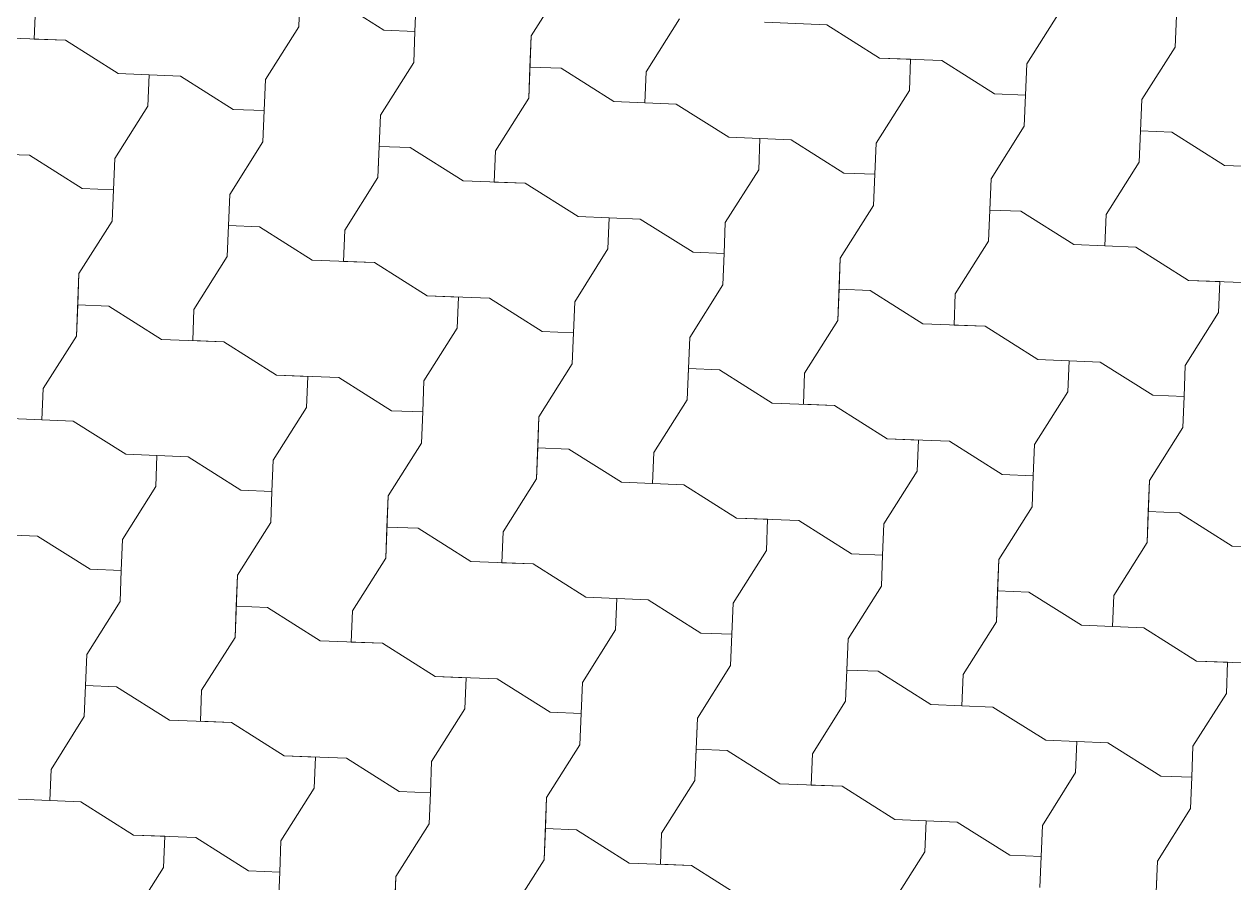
# Model space of a CAD drawing. Header units: metres. Extents: x -111189 to -108577, y -72951 to -72647.
# Drawn here: x -110726.968 to -110725.963, y -72941.686 to -72940.973 of the extents above; entities that cross this region are included whole.
import ezdxf

# ---------------------------------------------------------------- set-up
doc = ezdxf.new("R2010")
doc.units = ezdxf.units.M
doc.header["$MEASUREMENT"] = 0
doc.set_wipeout_variables(frame=1)
doc.linetypes.add('Dot & Dashed', pattern=[0.670278, 0.3175, -0.176389, 0, -0.176389])
doc.linetypes.add('Wipeout_Contour', pattern=[1, 0, -1])
doc.layers.add('Planta Piso -1_1_0', color=7, linetype='Continuous')
doc.layers.add('Planta Piso -1_1_02 - PASSEIOS', color=7, linetype='Continuous')

# ---------------------------------------------------------------- blocks, each defined once
blk = doc.blocks.new('*X139', base_point=(-110755.4355, -72968.689))
at = {"layer": 'Planta Piso -1_1_02 - PASSEIOS', "color": 253, "linetype": 'Continuous', "lineweight": 9, "ltscale": 1000}
for p, q in [((-110726.5467, -72940.9831), (-110726.519, -72940.9393)), ((-110726.5467, -72940.9831), (-110726.519, -72940.9393)), ((-110726.7397, -72940.9755), (-110726.7387, -72940.9496)), ((-110726.7128, -72940.9506), (-110726.669, -72940.9783)), ((-110726.9583, -72940.9599), (-110726.9593, -72940.9857)), ((-110726.9583, -72940.9599), (-110726.9593, -72940.9857)), ((-110726.6421, -72940.9534), (-110726.6432, -72940.9793)), ((-110726.4512, -72941.0128), (-110726.4235, -72940.969)), ((-110726.4512, -72941.0128), (-110726.4235, -72940.969)), ((-110726.135, -72941.0064), (-110726.1074, -72940.9626)), ((-110726.0119, -72940.9923), (-110726.0108, -72940.9664)), ((-110726.0119, -72940.9923), (-110726.0108, -72940.9664)), ((-110726.7673, -72941.0192), (-110726.7397, -72940.9755)), ((-110726.669, -72940.9783), (-110726.6432, -72940.9793)), ((-110726.6442, -72941.0051), (-110726.6432, -72940.9793)), ((-110726.6442, -72941.0051), (-110726.6432, -72940.9793)), ((-110726.3529, -72940.9718), (-110726.3012, -72940.9739)), ((-110726.3012, -72940.9739), (-110726.327, -72940.9728)), ((-110726.3012, -72940.9739), (-110726.2574, -72941.0015)), ((-110726.3012, -72940.9739), (-110726.2574, -72941.0015)), ((-110726.9852, -72940.9847), (-110726.9335, -72940.9867)), ((-110726.9335, -72940.9867), (-110726.9593, -72940.9857)), ((-110726.9335, -72940.9867), (-110726.8897, -72941.0144)), ((-110726.9335, -72940.9867), (-110726.8897, -72941.0144)), ((-110726.5487, -72941.0348), (-110726.5467, -72940.9831)), ((-110726.5467, -72940.9831), (-110726.5477, -72941.009)), ((-110726.0395, -72941.036), (-110726.0119, -72940.9923)), ((-110726.0395, -72941.036), (-110726.0119, -72940.9923)), ((-110726.6718, -72941.0489), (-110726.6442, -72941.0051)), ((-110726.6718, -72941.0489), (-110726.6442, -72941.0051)), ((-110726.5487, -72941.0348), (-110726.5477, -72941.009)), ((-110726.5218, -72941.01), (-110726.5477, -72941.009)), ((-110726.5218, -72941.01), (-110726.4781, -72941.0376)), ((-110726.2574, -72941.0015), (-110726.2315, -72941.0025)), ((-110726.2574, -72941.0015), (-110726.2057, -72941.0036)), ((-110726.2325, -72941.0284), (-110726.2315, -72941.0025)), ((-110726.2057, -72941.0036), (-110726.1619, -72941.0312)), ((-110726.135, -72941.0064), (-110726.136, -72941.0322)), ((-110726.8897, -72941.0144), (-110726.8638, -72941.0154)), ((-110726.8897, -72941.0144), (-110726.838, -72941.0164)), ((-110726.8649, -72941.0413), (-110726.8638, -72941.0154)), ((-110726.838, -72941.0164), (-110726.7942, -72941.0441)), ((-110726.7673, -72941.0192), (-110726.7684, -72941.0451)), ((-110726.4512, -72941.0128), (-110726.4522, -72941.0387)), ((-110726.4512, -72941.0128), (-110726.4522, -72941.0387)), ((-110726.2602, -72941.0722), (-110726.2325, -72941.0284)), ((-110726.5763, -72941.0786), (-110726.5487, -72941.0348)), ((-110726.5763, -72941.0786), (-110726.5487, -72941.0348)), ((-110726.4781, -72941.0376), (-110726.4263, -72941.0397)), ((-110726.4263, -72941.0397), (-110726.4522, -72941.0387)), ((-110726.4263, -72941.0397), (-110726.3826, -72941.0673)), ((-110726.4263, -72941.0397), (-110726.3826, -72941.0673)), ((-110726.1619, -72941.0312), (-110726.136, -72941.0322)), ((-110726.1371, -72941.0581), (-110726.136, -72941.0322)), ((-110726.1371, -72941.0581), (-110726.136, -72941.0322)), ((-110726.0416, -72941.0878), (-110726.0395, -72941.036)), ((-110726.0395, -72941.036), (-110726.0405, -72941.0619)), ((-110726.8925, -72941.085), (-110726.8649, -72941.0413)), ((-110726.7942, -72941.0441), (-110726.7684, -72941.0451)), ((-110726.7694, -72941.071), (-110726.7684, -72941.0451)), ((-110726.7694, -72941.071), (-110726.7684, -72941.0451)), ((-110726.6739, -72941.1006), (-110726.6718, -72941.0489)), ((-110726.6718, -72941.0489), (-110726.6729, -72941.0748)), ((-110726.1647, -72941.1018), (-110726.1371, -72941.0581)), ((-110726.1647, -72941.1018), (-110726.1371, -72941.0581)), ((-110726.797, -72941.1147), (-110726.7694, -72941.071)), ((-110726.797, -72941.1147), (-110726.7694, -72941.071)), ((-110726.3826, -72941.0673), (-110726.3567, -72941.0683)), ((-110726.3826, -72941.0673), (-110726.3308, -72941.0694)), ((-110726.3577, -72941.0942), (-110726.3567, -72941.0683)), ((-110726.3308, -72941.0694), (-110726.2871, -72941.097)), ((-110726.0416, -72941.0878), (-110726.0405, -72941.0619)), ((-110726.0147, -72941.0629), (-110726.0405, -72941.0619)), ((-110726.0147, -72941.0629), (-110725.9709, -72941.0906)), ((-110727.0149, -72941.0802), (-110726.9632, -72941.0822)), ((-110726.6739, -72941.1006), (-110726.6729, -72941.0748)), ((-110726.647, -72941.0758), (-110726.6729, -72941.0748)), ((-110726.647, -72941.0758), (-110726.6032, -72941.1034)), ((-110726.5763, -72941.0786), (-110726.5774, -72941.1045)), ((-110726.5763, -72941.0786), (-110726.5774, -72941.1045)), ((-110726.2602, -72941.0722), (-110726.2612, -72941.098)), ((-110726.9632, -72941.0822), (-110726.9194, -72941.1099)), ((-110726.8925, -72941.085), (-110726.8935, -72941.1109)), ((-110726.0692, -72941.1315), (-110726.0416, -72941.0878)), ((-110726.0692, -72941.1315), (-110726.0416, -72941.0878)), ((-110725.9709, -72941.0906), (-110725.9192, -72941.0926)), ((-110726.7015, -72941.1444), (-110726.6739, -72941.1006)), ((-110726.7015, -72941.1444), (-110726.6739, -72941.1006)), ((-110726.3854, -72941.138), (-110726.3577, -72941.0942)), ((-110726.2871, -72941.097), (-110726.2612, -72941.098)), ((-110726.2622, -72941.1239), (-110726.2612, -72941.098)), ((-110726.2622, -72941.1239), (-110726.2612, -72941.098)), ((-110726.9194, -72941.1099), (-110726.8935, -72941.1109)), ((-110726.8946, -72941.1368), (-110726.8935, -72941.1109)), ((-110726.8946, -72941.1368), (-110726.8935, -72941.1109)), ((-110726.6032, -72941.1034), (-110726.5515, -72941.1055)), ((-110726.5515, -72941.1055), (-110726.5774, -72941.1045)), ((-110726.5515, -72941.1055), (-110726.5077, -72941.1331)), ((-110726.5515, -72941.1055), (-110726.5077, -72941.1331)), ((-110726.1667, -72941.1536), (-110726.1647, -72941.1018)), ((-110726.1647, -72941.1018), (-110726.1657, -72941.1277)), ((-110726.7991, -72941.1664), (-110726.797, -72941.1147)), ((-110726.797, -72941.1147), (-110726.798, -72941.1406)), ((-110726.2899, -72941.1677), (-110726.2622, -72941.1239)), ((-110726.2899, -72941.1677), (-110726.2622, -72941.1239)), ((-110726.1667, -72941.1536), (-110726.1657, -72941.1277)), ((-110726.1399, -72941.1287), (-110726.1657, -72941.1277)), ((-110726.1399, -72941.1287), (-110726.0961, -72941.1564)), ((-110726.0692, -72941.1315), (-110726.0702, -72941.1574)), ((-110726.0692, -72941.1315), (-110726.0702, -72941.1574)), ((-110726.9222, -72941.1805), (-110726.8946, -72941.1368)), ((-110726.9222, -72941.1805), (-110726.8946, -72941.1368)), ((-110726.7991, -72941.1664), (-110726.798, -72941.1406)), ((-110726.7722, -72941.1416), (-110726.798, -72941.1406)), ((-110726.7722, -72941.1416), (-110726.7284, -72941.1692)), ((-110726.5077, -72941.1331), (-110726.4819, -72941.1341)), ((-110726.5077, -72941.1331), (-110726.456, -72941.1352)), ((-110726.4829, -72941.16), (-110726.4819, -72941.1341)), ((-110726.456, -72941.1352), (-110726.4122, -72941.1628)), ((-110726.3854, -72941.138), (-110726.3864, -72941.1638)), ((-110726.7015, -72941.1444), (-110726.7025, -72941.1703)), ((-110726.7015, -72941.1444), (-110726.7025, -72941.1703)), ((-110726.5105, -72941.2038), (-110726.4829, -72941.16)), ((-110726.1944, -72941.1973), (-110726.1667, -72941.1536)), ((-110726.1944, -72941.1973), (-110726.1667, -72941.1536)), ((-110726.0961, -72941.1564), (-110726.0444, -72941.1584)), ((-110726.0444, -72941.1584), (-110726.0702, -72941.1574)), ((-110726.0444, -72941.1584), (-110726.0006, -72941.1861)), ((-110726.0444, -72941.1584), (-110726.0006, -72941.1861)), ((-110726.8267, -72941.2102), (-110726.7991, -72941.1664)), ((-110726.8267, -72941.2102), (-110726.7991, -72941.1664)), ((-110726.7284, -72941.1692), (-110726.6767, -72941.1713)), ((-110726.6767, -72941.1713), (-110726.7025, -72941.1703)), ((-110726.6767, -72941.1713), (-110726.6329, -72941.1989)), ((-110726.6767, -72941.1713), (-110726.6329, -72941.1989)), ((-110726.4122, -72941.1628), (-110726.3864, -72941.1638)), ((-110726.3874, -72941.1897), (-110726.3864, -72941.1638)), ((-110726.3874, -72941.1897), (-110726.3864, -72941.1638)), ((-110726.2919, -72941.2194), (-110726.2899, -72941.1677)), ((-110726.2899, -72941.1677), (-110726.2909, -72941.1935)), ((-110726.9242, -72941.2323), (-110726.9222, -72941.1805)), ((-110726.9222, -72941.1805), (-110726.9232, -72941.2064)), ((-110726.415, -72941.2335), (-110726.3874, -72941.1897)), ((-110726.415, -72941.2335), (-110726.3874, -72941.1897)), ((-110726.0006, -72941.1861), (-110725.9747, -72941.1871)), ((-110726.0006, -72941.1861), (-110725.9489, -72941.1881)), ((-110725.9758, -72941.2129), (-110725.9747, -72941.1871)), ((-110726.6329, -72941.1989), (-110726.6071, -72941.2)), ((-110726.6329, -72941.1989), (-110726.5812, -72941.201)), ((-110726.6081, -72941.2258), (-110726.6071, -72941.2)), ((-110726.5812, -72941.201), (-110726.5374, -72941.2286)), ((-110726.2919, -72941.2194), (-110726.2909, -72941.1935)), ((-110726.265, -72941.1945), (-110726.2909, -72941.1935)), ((-110726.265, -72941.1945), (-110726.2213, -72941.2222)), ((-110726.1944, -72941.1973), (-110726.1954, -72941.2232)), ((-110726.1944, -72941.1973), (-110726.1954, -72941.2232)), ((-110726.9242, -72941.2323), (-110726.9232, -72941.2064)), ((-110726.8974, -72941.2074), (-110726.9232, -72941.2064)), ((-110726.8974, -72941.2074), (-110726.8536, -72941.2351)), ((-110726.8267, -72941.2102), (-110726.8277, -72941.2361)), ((-110726.8267, -72941.2102), (-110726.8277, -72941.2361)), ((-110726.5105, -72941.2038), (-110726.5116, -72941.2296)), ((-110726.3196, -72941.2631), (-110726.2919, -72941.2194)), ((-110726.3196, -72941.2631), (-110726.2919, -72941.2194)), ((-110726.0034, -72941.2567), (-110725.9758, -72941.2129)), ((-110726.6357, -72941.2696), (-110726.6081, -72941.2258)), ((-110726.5374, -72941.2286), (-110726.5116, -72941.2296)), ((-110726.5126, -72941.2555), (-110726.5116, -72941.2296)), ((-110726.5126, -72941.2555), (-110726.5116, -72941.2296)), ((-110726.2213, -72941.2222), (-110726.1695, -72941.2242)), ((-110726.1695, -72941.2242), (-110726.1954, -72941.2232)), ((-110726.1695, -72941.2242), (-110726.1258, -72941.2519)), ((-110726.1695, -72941.2242), (-110726.1258, -72941.2519)), ((-110726.9519, -72941.276), (-110726.9242, -72941.2323)), ((-110726.9519, -72941.276), (-110726.9242, -72941.2323)), ((-110726.8536, -72941.2351), (-110726.8019, -72941.2371)), ((-110726.8019, -72941.2371), (-110726.8277, -72941.2361)), ((-110726.8019, -72941.2371), (-110726.7581, -72941.2647)), ((-110726.8019, -72941.2371), (-110726.7581, -72941.2647)), ((-110726.4171, -72941.2852), (-110726.415, -72941.2335)), ((-110726.415, -72941.2335), (-110726.4161, -72941.2593)), ((-110726.1258, -72941.2519), (-110726.0999, -72941.2529)), ((-110726.1258, -72941.2519), (-110726.074, -72941.2539)), ((-110726.5402, -72941.2993), (-110726.5126, -72941.2555)), ((-110726.5402, -72941.2993), (-110726.5126, -72941.2555)), ((-110726.4171, -72941.2852), (-110726.4161, -72941.2593)), ((-110726.3902, -72941.2603), (-110726.4161, -72941.2593)), ((-110726.3902, -72941.2603), (-110726.3464, -72941.288)), ((-110726.1009, -72941.2787), (-110726.0999, -72941.2529)), ((-110726.074, -72941.2539), (-110726.0303, -72941.2815)), ((-110726.0034, -72941.2567), (-110726.0044, -72941.2826)), ((-110726.7581, -72941.2647), (-110726.7322, -72941.2658)), ((-110726.7581, -72941.2647), (-110726.7064, -72941.2668)), ((-110726.7333, -72941.2916), (-110726.7322, -72941.2658)), ((-110726.7064, -72941.2668), (-110726.6626, -72941.2944)), ((-110726.6357, -72941.2696), (-110726.6367, -72941.2954)), ((-110726.3196, -72941.2631), (-110726.3206, -72941.289)), ((-110726.3196, -72941.2631), (-110726.3206, -72941.289)), ((-110726.9519, -72941.276), (-110726.9529, -72941.3019)), ((-110726.9519, -72941.276), (-110726.9529, -72941.3019)), ((-110726.1286, -72941.3225), (-110726.1009, -72941.2787)), ((-110726.0303, -72941.2815), (-110726.0044, -72941.2826)), ((-110726.7609, -72941.3354), (-110726.7333, -72941.2916)), ((-110726.4447, -72941.329), (-110726.4171, -72941.2852)), ((-110726.4447, -72941.329), (-110726.4171, -72941.2852)), ((-110726.3464, -72941.288), (-110726.2947, -72941.29)), ((-110726.2947, -72941.29), (-110726.3206, -72941.289)), ((-110726.2947, -72941.29), (-110726.2509, -72941.3177)), ((-110726.2947, -72941.29), (-110726.2509, -72941.3177)), ((-110726.0054, -72941.3084), (-110726.0044, -72941.2826)), ((-110726.0054, -72941.3084), (-110726.0044, -72941.2826)), ((-110726.9788, -72941.3009), (-110726.927, -72941.3029)), ((-110726.927, -72941.3029), (-110726.9529, -72941.3019)), ((-110726.6626, -72941.2944), (-110726.6367, -72941.2954)), ((-110726.6378, -72941.3213), (-110726.6367, -72941.2954)), ((-110726.6378, -72941.3213), (-110726.6367, -72941.2954)), ((-110726.5423, -72941.351), (-110726.5402, -72941.2993)), ((-110726.5402, -72941.2993), (-110726.5412, -72941.3251)), ((-110726.927, -72941.3029), (-110726.8833, -72941.3305)), ((-110726.927, -72941.3029), (-110726.8833, -72941.3305)), ((-110726.0331, -72941.3522), (-110726.0054, -72941.3084)), ((-110726.0331, -72941.3522), (-110726.0054, -72941.3084)), ((-110726.6654, -72941.3651), (-110726.6378, -72941.3213)), ((-110726.6654, -72941.3651), (-110726.6378, -72941.3213)), ((-110726.2509, -72941.3177), (-110726.2251, -72941.3187)), ((-110726.2509, -72941.3177), (-110726.1992, -72941.3197)), ((-110726.2261, -72941.3446), (-110726.2251, -72941.3187)), ((-110726.1992, -72941.3197), (-110726.1555, -72941.3474)), ((-110726.8833, -72941.3305), (-110726.8574, -72941.3316)), ((-110726.8833, -72941.3305), (-110726.8315, -72941.3326)), ((-110726.8584, -72941.3574), (-110726.8574, -72941.3316)), ((-110726.5423, -72941.351), (-110726.5412, -72941.3251)), ((-110726.5154, -72941.3262), (-110726.5412, -72941.3251)), ((-110726.5154, -72941.3262), (-110726.4716, -72941.3538)), ((-110726.4447, -72941.329), (-110726.4458, -72941.3548)), ((-110726.4447, -72941.329), (-110726.4458, -72941.3548)), ((-110726.1286, -72941.3225), (-110726.1296, -72941.3484)), ((-110726.8315, -72941.3326), (-110726.7878, -72941.3602)), ((-110726.7609, -72941.3354), (-110726.7619, -72941.3613)), ((-110726.5699, -72941.3948), (-110726.5423, -72941.351)), ((-110726.5699, -72941.3948), (-110726.5423, -72941.351)), ((-110726.2537, -72941.3883), (-110726.2261, -72941.3446)), ((-110726.1555, -72941.3474), (-110726.1296, -72941.3484)), ((-110726.1306, -72941.3742), (-110726.1296, -72941.3484)), ((-110726.1306, -72941.3742), (-110726.1296, -72941.3484)), ((-110726.0351, -72941.4039), (-110726.0331, -72941.3522)), ((-110726.0331, -72941.3522), (-110726.0341, -72941.3781)), ((-110726.8861, -72941.4012), (-110726.8584, -72941.3574)), ((-110726.7878, -72941.3602), (-110726.7619, -72941.3613)), ((-110726.7629, -72941.3871), (-110726.7619, -72941.3613)), ((-110726.7629, -72941.3871), (-110726.7619, -72941.3613)), ((-110726.4716, -72941.3538), (-110726.4199, -72941.3558)), ((-110726.4199, -72941.3558), (-110726.4458, -72941.3548)), ((-110726.4199, -72941.3558), (-110726.3761, -72941.3835)), ((-110726.4199, -72941.3558), (-110726.3761, -72941.3835)), ((-110726.6674, -72941.4168), (-110726.6654, -72941.3651)), ((-110726.6654, -72941.3651), (-110726.6664, -72941.3909)), ((-110726.1583, -72941.418), (-110726.1306, -72941.3742)), ((-110726.1583, -72941.418), (-110726.1306, -72941.3742)), ((-110726.0351, -72941.4039), (-110726.0341, -72941.3781)), ((-110726.0082, -72941.3791), (-110726.0341, -72941.3781)), ((-110726.0082, -72941.3791), (-110725.9645, -72941.4067)), ((-110726.7906, -72941.4309), (-110726.7629, -72941.3871)), ((-110726.7906, -72941.4309), (-110726.7629, -72941.3871)), ((-110726.6674, -72941.4168), (-110726.6664, -72941.3909)), ((-110726.6406, -72941.392), (-110726.6664, -72941.3909)), ((-110726.6406, -72941.392), (-110726.5968, -72941.4196)), ((-110726.3761, -72941.3835), (-110726.3503, -72941.3845)), ((-110726.3761, -72941.3835), (-110726.3244, -72941.3855)), ((-110726.3513, -72941.4104), (-110726.3503, -72941.3845)), ((-110726.3244, -72941.3855), (-110726.2806, -72941.4132)), ((-110726.2537, -72941.3883), (-110726.2548, -72941.4142)), ((-110727.0084, -72941.3964), (-110726.9567, -72941.3984)), ((-110726.9567, -72941.3984), (-110726.913, -72941.426)), ((-110726.8861, -72941.4012), (-110726.8871, -72941.4271)), ((-110726.5699, -72941.3948), (-110726.5709, -72941.4206)), ((-110726.5699, -72941.3948), (-110726.5709, -72941.4206)), ((-110726.3789, -72941.4541), (-110726.3513, -72941.4104)), ((-110726.0628, -72941.4477), (-110726.0351, -72941.4039)), ((-110726.0628, -72941.4477), (-110726.0351, -72941.4039)), ((-110725.9645, -72941.4067), (-110725.9127, -72941.4088)), ((-110726.6951, -72941.4606), (-110726.6674, -72941.4168)), ((-110726.6951, -72941.4606), (-110726.6674, -72941.4168)), ((-110726.5968, -72941.4196), (-110726.5451, -72941.4216)), ((-110726.5451, -72941.4216), (-110726.5709, -72941.4206)), ((-110726.5451, -72941.4216), (-110726.5013, -72941.4493)), ((-110726.5451, -72941.4216), (-110726.5013, -72941.4493)), ((-110726.2806, -72941.4132), (-110726.2548, -72941.4142)), ((-110726.2558, -72941.44), (-110726.2548, -72941.4142)), ((-110726.2558, -72941.44), (-110726.2548, -72941.4142)), ((-110726.1603, -72941.4697), (-110726.1583, -72941.418)), ((-110726.1583, -72941.418), (-110726.1593, -72941.4439)), ((-110726.913, -72941.426), (-110726.8871, -72941.4271)), ((-110726.8881, -72941.4529), (-110726.8871, -72941.4271)), ((-110726.8881, -72941.4529), (-110726.8871, -72941.4271)), ((-110726.7926, -72941.4826), (-110726.7906, -72941.4309)), ((-110726.7906, -72941.4309), (-110726.7916, -72941.4567)), ((-110726.2834, -72941.4838), (-110726.2558, -72941.44)), ((-110726.2834, -72941.4838), (-110726.2558, -72941.44)), ((-110726.9158, -72941.4967), (-110726.8881, -72941.4529)), ((-110726.9158, -72941.4967), (-110726.8881, -72941.4529)), ((-110726.5013, -72941.4493), (-110726.4754, -72941.4503)), ((-110726.5013, -72941.4493), (-110726.4496, -72941.4513)), ((-110726.4765, -72941.4762), (-110726.4754, -72941.4503)), ((-110726.4496, -72941.4513), (-110726.4058, -72941.479)), ((-110726.1603, -72941.4697), (-110726.1593, -72941.4439)), ((-110726.1334, -72941.4449), (-110726.1593, -72941.4439)), ((-110726.1334, -72941.4449), (-110726.0896, -72941.4725)), ((-110726.0628, -72941.4477), (-110726.0638, -72941.4736)), ((-110726.0628, -72941.4477), (-110726.0638, -72941.4736)), ((-110726.7926, -72941.4826), (-110726.7916, -72941.4567)), ((-110726.7657, -72941.4578), (-110726.7916, -72941.4567)), ((-110726.7657, -72941.4578), (-110726.722, -72941.4854)), ((-110726.6951, -72941.4606), (-110726.6961, -72941.4864)), ((-110726.6951, -72941.4606), (-110726.6961, -72941.4864)), ((-110726.3789, -72941.4541), (-110726.3799, -72941.48)), ((-110726.1879, -72941.5135), (-110726.1603, -72941.4697)), ((-110726.1879, -72941.5135), (-110726.1603, -72941.4697)), ((-110726.0896, -72941.4725), (-110726.0379, -72941.4746)), ((-110726.8203, -72941.5264), (-110726.7926, -72941.4826)), ((-110726.8203, -72941.5264), (-110726.7926, -72941.4826)), ((-110726.5041, -72941.5199), (-110726.4765, -72941.4762)), ((-110726.4058, -72941.479), (-110726.3799, -72941.48)), ((-110726.381, -72941.5059), (-110726.3799, -72941.48)), ((-110726.381, -72941.5059), (-110726.3799, -72941.48)), ((-110726.0379, -72941.4746), (-110726.0638, -72941.4736)), ((-110726.0379, -72941.4746), (-110725.9942, -72941.5022)), ((-110726.0379, -72941.4746), (-110725.9942, -72941.5022)), ((-110726.722, -72941.4854), (-110726.6702, -72941.4875)), ((-110726.6702, -72941.4875), (-110726.6961, -72941.4864)), ((-110726.6702, -72941.4875), (-110726.6265, -72941.5151)), ((-110726.6702, -72941.4875), (-110726.6265, -72941.5151)), ((-110726.2855, -72941.5355), (-110726.2834, -72941.4838)), ((-110726.2834, -72941.4838), (-110726.2845, -72941.5097)), ((-110726.9178, -72941.5484), (-110726.9158, -72941.4967)), ((-110726.9158, -72941.4967), (-110726.9168, -72941.5226)), ((-110725.9942, -72941.5022), (-110725.9683, -72941.5032)), ((-110725.9942, -72941.5022), (-110725.9424, -72941.5043)), ((-110725.9693, -72941.5291), (-110725.9683, -72941.5032)), ((-110726.4086, -72941.5496), (-110726.381, -72941.5059)), ((-110726.4086, -72941.5496), (-110726.381, -72941.5059)), ((-110726.2855, -72941.5355), (-110726.2845, -72941.5097)), ((-110726.2586, -72941.5107), (-110726.2845, -72941.5097)), ((-110726.2586, -72941.5107), (-110726.2148, -72941.5383)), ((-110726.9178, -72941.5484), (-110726.9168, -72941.5226)), ((-110726.8909, -72941.5236), (-110726.9168, -72941.5226)), ((-110726.6265, -72941.5151), (-110726.6006, -72941.5161)), ((-110726.6265, -72941.5151), (-110726.5748, -72941.5171)), ((-110726.6016, -72941.542), (-110726.6006, -72941.5161)), ((-110726.5748, -72941.5171), (-110726.531, -72941.5448)), ((-110726.5041, -72941.5199), (-110726.5051, -72941.5458)), ((-110726.1879, -72941.5135), (-110726.189, -72941.5394)), ((-110726.1879, -72941.5135), (-110726.189, -72941.5394)), ((-110726.8909, -72941.5236), (-110726.8471, -72941.5512)), ((-110726.8203, -72941.5264), (-110726.8213, -72941.5522)), ((-110726.8203, -72941.5264), (-110726.8213, -72941.5522)), ((-110725.997, -72941.5729), (-110725.9693, -72941.5291)), ((-110726.6293, -72941.5857), (-110726.6016, -72941.542)), ((-110726.3131, -72941.5793), (-110726.2855, -72941.5355)), ((-110726.3131, -72941.5793), (-110726.2855, -72941.5355)), ((-110726.2148, -72941.5383), (-110726.1631, -72941.5404)), ((-110726.1631, -72941.5404), (-110726.189, -72941.5394)), ((-110726.1631, -72941.5404), (-110726.1193, -72941.568)), ((-110726.1631, -72941.5404), (-110726.1193, -72941.568)), ((-110726.9454, -72941.5922), (-110726.9178, -72941.5484)), ((-110726.9454, -72941.5922), (-110726.9178, -72941.5484)), ((-110726.8471, -72941.5512), (-110726.7954, -72941.5533)), ((-110726.7954, -72941.5533), (-110726.8213, -72941.5522)), ((-110726.7954, -72941.5533), (-110726.7517, -72941.5809)), ((-110726.7954, -72941.5533), (-110726.7517, -72941.5809)), ((-110726.531, -72941.5448), (-110726.5051, -72941.5458)), ((-110726.5061, -72941.5717), (-110726.5051, -72941.5458)), ((-110726.5061, -72941.5717), (-110726.5051, -72941.5458)), ((-110726.4107, -72941.6013), (-110726.4086, -72941.5496)), ((-110726.4086, -72941.5496), (-110726.4096, -72941.5755)), ((-110726.5338, -72941.6154), (-110726.5061, -72941.5717)), ((-110726.5338, -72941.6154), (-110726.5061, -72941.5717)), ((-110726.1193, -72941.568), (-110726.0935, -72941.569)), ((-110726.1193, -72941.568), (-110726.0676, -72941.5701)), ((-110726.0945, -72941.5949), (-110726.0935, -72941.569)), ((-110726.0676, -72941.5701), (-110726.0238, -72941.5977)), ((-110725.997, -72941.5729), (-110725.998, -72941.5987)), ((-110726.7517, -72941.5809), (-110726.7258, -72941.5819)), ((-110726.7517, -72941.5809), (-110726.6999, -72941.5829)), ((-110726.7268, -72941.6078), (-110726.7258, -72941.5819)), ((-110726.6999, -72941.5829), (-110726.6562, -72941.6106)), ((-110726.4107, -72941.6013), (-110726.4096, -72941.5755)), ((-110726.3838, -72941.5765), (-110726.4096, -72941.5755)), ((-110726.3838, -72941.5765), (-110726.34, -72941.6041)), ((-110726.3131, -72941.5793), (-110726.3141, -72941.6052)), ((-110726.3131, -72941.5793), (-110726.3141, -72941.6052)), ((-110726.9454, -72941.5922), (-110726.9465, -72941.618)), ((-110726.9454, -72941.5922), (-110726.9465, -72941.618)), ((-110726.6293, -72941.5857), (-110726.6303, -72941.6116)), ((-110726.4383, -72941.6451), (-110726.4107, -72941.6013)), ((-110726.4383, -72941.6451), (-110726.4107, -72941.6013)), ((-110726.1221, -72941.6387), (-110726.0945, -72941.5949)), ((-110726.0238, -72941.5977), (-110725.998, -72941.5987)), ((-110725.999, -72941.6246), (-110725.998, -72941.5987)), ((-110725.999, -72941.6246), (-110725.998, -72941.5987)), ((-110726.7545, -72941.6516), (-110726.7268, -72941.6078)), ((-110726.6562, -72941.6106), (-110726.6303, -72941.6116)), ((-110726.6313, -72941.6375), (-110726.6303, -72941.6116)), ((-110726.6313, -72941.6375), (-110726.6303, -72941.6116)), ((-110726.34, -72941.6041), (-110726.2883, -72941.6062)), ((-110726.2883, -72941.6062), (-110726.3141, -72941.6052)), ((-110726.2883, -72941.6062), (-110726.2445, -72941.6338)), ((-110726.2883, -72941.6062), (-110726.2445, -72941.6338)), ((-110726.9723, -72941.617), (-110726.9206, -72941.6191)), ((-110726.9206, -72941.6191), (-110726.9465, -72941.618)), ((-110726.9206, -72941.6191), (-110726.8768, -72941.6467)), ((-110726.9206, -72941.6191), (-110726.8768, -72941.6467)), ((-110726.5358, -72941.6672), (-110726.5338, -72941.6154)), ((-110726.5338, -72941.6154), (-110726.5348, -72941.6413)), ((-110726.2445, -72941.6338), (-110726.2186, -72941.6349)), ((-110726.2445, -72941.6338), (-110726.1928, -72941.6359)), ((-110726.0266, -72941.6684), (-110725.999, -72941.6246)), ((-110726.0266, -72941.6684), (-110725.999, -72941.6246)), ((-110726.659, -72941.6812), (-110726.6313, -72941.6375)), ((-110726.659, -72941.6812), (-110726.6313, -72941.6375)), ((-110726.5358, -72941.6672), (-110726.5348, -72941.6413)), ((-110726.5089, -72941.6423), (-110726.5348, -72941.6413)), ((-110726.5089, -72941.6423), (-110726.4652, -72941.67)), ((-110726.2197, -72941.6607), (-110726.2186, -72941.6349)), ((-110726.1928, -72941.6359), (-110726.149, -72941.6635)), ((-110726.1221, -72941.6387), (-110726.1232, -72941.6645)), ((-110726.8768, -72941.6467), (-110726.851, -72941.6477)), ((-110726.8768, -72941.6467), (-110726.8251, -72941.6488)), ((-110726.852, -72941.6736), (-110726.851, -72941.6477)), ((-110726.8251, -72941.6488), (-110726.7813, -72941.6764)), ((-110726.7545, -72941.6516), (-110726.7555, -72941.6774)), ((-110726.4383, -72941.6451), (-110726.4393, -72941.671)), ((-110726.4383, -72941.6451), (-110726.4393, -72941.671)), ((-110726.2473, -72941.7045), (-110726.2197, -72941.6607)), ((-110726.149, -72941.6635), (-110726.1232, -72941.6645)), ((-110726.8796, -72941.7174), (-110726.852, -72941.6736)), ((-110726.5635, -72941.7109), (-110726.5358, -72941.6672)), ((-110726.5635, -72941.7109), (-110726.5358, -72941.6672)), ((-110726.4652, -72941.67), (-110726.4135, -72941.672)), ((-110726.4135, -72941.672), (-110726.4393, -72941.671)), ((-110726.4135, -72941.672), (-110726.3697, -72941.6996)), ((-110726.4135, -72941.672), (-110726.3697, -72941.6996)), ((-110726.1242, -72941.6904), (-110726.1232, -72941.6645)), ((-110726.1242, -72941.6904), (-110726.1232, -72941.6645)), ((-110726.0282, -72941.707), (-110726.0266, -72941.6684)), ((-110726.0266, -72941.6684), (-110726.0277, -72941.6942)), ((-110726.7813, -72941.6764), (-110726.7555, -72941.6774)), ((-110726.7565, -72941.7033), (-110726.7555, -72941.6774)), ((-110726.7565, -72941.7033), (-110726.7555, -72941.6774)), ((-110726.661, -72941.733), (-110726.659, -72941.6812)), ((-110726.659, -72941.6812), (-110726.66, -72941.7071))]:
    blk.add_line(p, q, dxfattribs=at)

msp = doc.modelspace()

# ---------------------------------------------------------------- wipeouts: each hides what was drawn before it
at = {"color": 254, "linetype": 'Wipeout_Contour', "lineweight": 0, "ltscale": 1856403.940493357}
msp.add_wipeout([(-110746.6508, -72944.3431), (-110746.6508, -72945.8061), (-110744.0476, -72945.2887), (-110740.2322, -72944.5303), (-110739.0325, -72944.2918), (-110727.7187, -72942.043), (-110724.0295, -72941.3098), (-110721.2326, -72940.7538), (-110721.2326, -72939.3245), (-110724.3019, -72939.9305), (-110727.9937, -72940.6594), (-110739.3087, -72942.8934), (-110740.5087, -72943.1304), (-110744.325, -72943.8839)], dxfattribs=at).dxf.layer = 'Planta Piso -1_1_02 - PASSEIOS'

# ---------------------------------------------------------------- next in the draw order: block references
at = {"layer": 'Planta Piso -1_1_0', "color": 7, "linetype": 'Dot & Dashed', "lineweight": 13, "ltscale": 10}
msp.add_blockref('*X139', (-110755.4355, -72968.689), dxfattribs=at)

doc.saveas('drawing.dxf')
